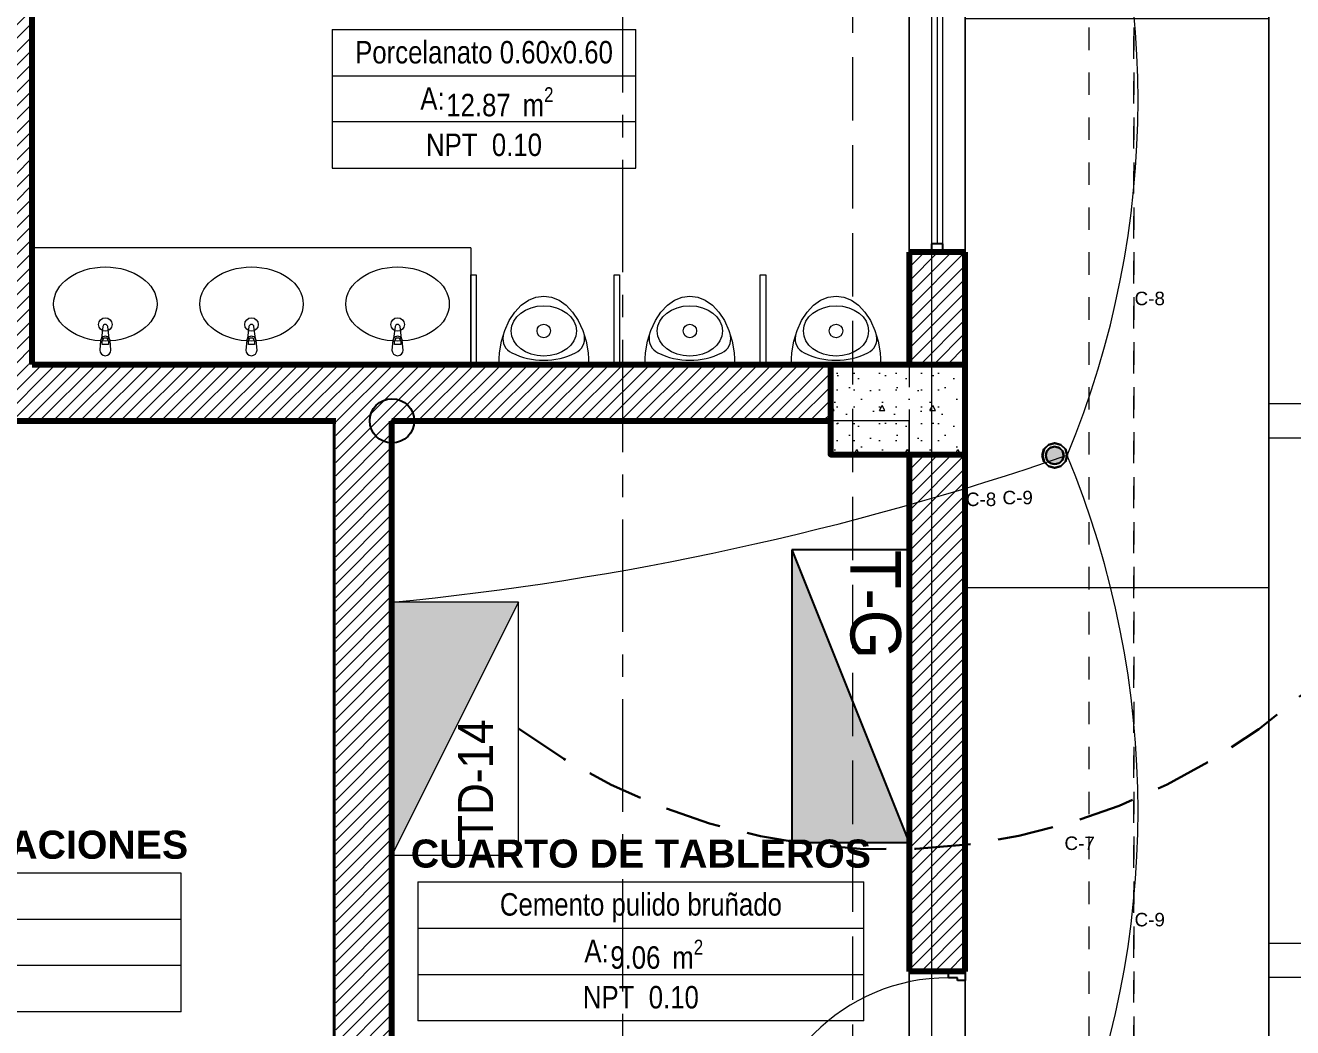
# Model space of a CAD drawing. Header units: inches. Extents: x 2704.1 to 2801.6, y 2415.6 to 2497.
# Drawn here: x 2760.24 to 2765.88, y 2434.14 to 2438.6 of the extents above; entities that cross this region are included whole.
import ezdxf
from ezdxf.lldxf.tags import DXFTag

# ---------------------------------------------------------------- set-up
doc = ezdxf.new("R2010")
doc.units = ezdxf.units.IN
doc.set_wipeout_variables(frame=1)
for name, pattern in [('CONTINUA', [0]), ('HIDDEN', [0.375, 0.25, -0.125]), ('Hidden Line', [0.391222, 0.282222, -0.109]), ('Punto & Raya', [0.65, 0.5, -0.075, 0, -0.075]), ('Rayas', [0.1, 0.05, -0.05]), ('super', [0.125, 0.075, -0.05]), ('Wipeout_Contour', [1, 0, -1])]:
    doc.linetypes.add(name, pattern=pattern)
for name, color, linetype, lineweight in [('.', 10, 'Continuous', 0), ('00 IE CKTO ILUMINACION', 3, 'Continuous', 50), ('00 IE TABLERO IE', 4, 'Continuous', 25), ('ALUMBRADO_PVC', 6, 'PVC1', 30), ('CTO. ALUMBRADO', 5, 'Continuous', 30), ('sub tablero de distribucion', 184, 'Continuous', 9), ('textos', 7, 'Continuous', 5)]:
    doc.layers.add(name, color=color, linetype=linetype, lineweight=lineweight)
for name, color, linetype in [('02 _ ARQ _ ALB _ Ejes Generales', 7, 'Continuous'), ('02 _ ARQ _ ZON _ Espacio.3D', 7, 'Continuous'), ('08 _ STR _ EXT _ 06 Columnas', 7, 'Continuous'), ('08 _ STR _ EXT _ 07 Losa Aligerada', 7, 'Continuous'), ('08 _ STR _ EXT _ 09 Vigas', 7, 'Continuous'), ('08 _ STR _ EXT _ 10 Vereda Exterior', 7, 'Continuous'), ('08 _ STR _ EXT _ Estacionamiento-Pavimento', 7, 'Continuous'), ('ESQUEMAS', 7, 'Continuous'), ('Estructura - 04 MURO', 7, 'Continuous'), ('Interior - Equipamiento', 7, 'Continuous'), ('Interior - Sanitarios', 7, 'Continuous'), ('Marcador - Secciones', 251, 'Continuous')]:
    doc.layers.add(name, color=color, linetype=linetype)
doc.layers.add('DLX_TERR_LUM', color=7, linetype='Continuous', true_color=0x92fcfc)
doc.styles.add('Estilo_Generado_8', font='arialbd.ttf')
doc.styles.add('Estilo_Generado_9', font='ARIALN.TTF')
doc.styles.get("Standard").update_dxf_attribs({"font": 'arial.ttf'})
doc.styles.add('SWISS', font='swisse.ttf')
doc.styles.add('{18b73a54-fa43-428c-adcb-c1c7bbdf2c84}', font='Simplex.shx')
tags = doc.linetypes.add('PVC1', pattern='A,1,-0.19772,["PVC",{18b73a54-fa43-428c-adcb-c1c7bbdf2c84},S=0.13,R=0,X=0,Y=-0.061851],-0.507647', length=1.705367).pattern_tags.tags
tags[6] = DXFTag(74, 10)
pattern_1 = [(45, (2712.85563, 2425.385773), (-0.030052038, 0.030052038), [])]

# ---------------------------------------------------------------- blocks, each defined once
blk = doc.blocks.new('luminaria exterior')
at = {"layer": '.'}
h = blk.add_hatch(dxfattribs=at)
h.set_pattern_fill('TRIANG', color=4, scale=0.005)
h.set_pattern_definition([(60, (0, 0), (-0.000937499998, 0.00162379763), [0.0009375, -0.0009375]), (120, (0, 0), (-0.001874999998, 1e-12), [0.0009375, -0.0009375]), (0, (-0.0004687, 0.0008119), (0.0009375, 0.00162379763), [0.0009375, -0.0009375])])
edge = h.paths.add_edge_path()
edge.add_arc((123.5526, 16.6566), 0.0381, 0, 360)
h = blk.add_hatch(dxfattribs=at)
h.set_pattern_fill('TRANS', color=4)
h.set_pattern_definition([(0, (0, 0), (0, 0.25), []), (0, (0, 0.125), (0, 0.25), [0.125, -0.125])])
h.paths.add_polyline_path([(123.5249, 16.6566, 1), (123.5802, 16.6566, 1)])
at = {"color": 3}
blk.add_circle((123.5526, 16.6566), 0.0395, dxfattribs=at)
at = {"layer": 'DLX_TERR_LUM', "color": 3}
for points in [[(123.5249, 16.7042, 0), (123.5048, 16.6841, 0)], [(123.5048, 16.6841, 0), (123.5249, 16.7042, 0)], [(123.5051, 16.6841, 0), (123.5252, 16.7042, 0)], [(123.5252, 16.7042, 0), (123.5051, 16.6841, 0)], [(123.5327, 16.6908, 0), (123.5182, 16.6763, 0)], [(123.5182, 16.6763, 0), (123.5327, 16.6908, 0)], [(123.5524, 16.7116, 0), (123.5249, 16.7042, 0)], [(123.5249, 16.7042, 0), (123.5524, 16.7116, 0)], [(123.5249, 16.7042, 0), (123.5252, 16.7042, 0)], [(123.5252, 16.7042, 0), (123.5249, 16.7042, 0)], [(123.5252, 16.7042, 0), (123.5527, 16.7116, 0)], [(123.5527, 16.7116, 0), (123.5252, 16.7042, 0)], [(123.5524, 16.6961, 0), (123.5327, 16.6908, 0)], [(123.5327, 16.6908, 0), (123.5524, 16.6961, 0)], [(123.5799, 16.7042, 0), (123.5524, 16.7116, 0)], [(123.5524, 16.7116, 0), (123.5799, 16.7042, 0)], [(123.5722, 16.6908, 0), (123.5524, 16.6961, 0)], [(123.5524, 16.6961, 0), (123.5722, 16.6908, 0)], [(123.5527, 16.7116, 0), (123.5802, 16.7042, 0)], [(123.5802, 16.7042, 0), (123.5527, 16.7116, 0)], [(123.5722, 16.6908, 0), (123.5866, 16.6763, 0)], [(123.6, 16.6841, 0), (123.5799, 16.7042, 0)], [(123.5799, 16.7042, 0), (123.6, 16.6841, 0)], [(123.5802, 16.7042, 0), (123.6004, 16.6841, 0)], [(123.6004, 16.6841, 0), (123.5802, 16.7042, 0)], [(123.5048, 16.6841, 0), (123.4974, 16.6566, 0)], [(123.4974, 16.6566, 0), (123.5048, 16.6841, 0)], [(123.4974, 16.6566, 0), (123.4977, 16.6566, 0)], [(123.4974, 16.6566, 0), (123.5048, 16.6291, 0)], [(123.4977, 16.6566, 0), (123.4974, 16.6566, 0)], [(123.5048, 16.6291, 0), (123.4974, 16.6566, 0)], [(123.4977, 16.6566, 0), (123.5051, 16.6841, 0)], [(123.5051, 16.6841, 0), (123.4977, 16.6566, 0)], [(123.5051, 16.6291, 0), (123.4977, 16.6566, 0)], [(123.4977, 16.6566, 0), (123.5051, 16.6291, 0)], [(123.5048, 16.6841, 0), (123.5051, 16.6841, 0)], [(123.5051, 16.6841, 0), (123.5048, 16.6841, 0)], [(123.5048, 16.6291, 0), (123.5249, 16.6089, 0)], [(123.5249, 16.6089, 0), (123.5048, 16.6291, 0)], [(123.5252, 16.6089, 0), (123.5051, 16.6291, 0)], [(123.5051, 16.6291, 0), (123.5252, 16.6089, 0)], [(123.5182, 16.6763, 0), (123.5129, 16.6566, 0)], [(123.5129, 16.6566, 0), (123.5182, 16.6763, 0)], [(123.5129, 16.6566, 0), (123.5182, 16.6368, 0)], [(123.5182, 16.6368, 0), (123.5129, 16.6566, 0)], [(123.5182, 16.6368, 0), (123.5327, 16.6224, 0)], [(123.5327, 16.6224, 0), (123.5182, 16.6368, 0)], [(123.5722, 16.6224, 0), (123.5866, 16.6368, 0)], [(123.5866, 16.6368, 0), (123.5722, 16.6224, 0)], [(123.5799, 16.6089, 0), (123.6, 16.6291, 0)], [(123.6, 16.6291, 0), (123.5799, 16.6089, 0)], [(123.6004, 16.6291, 0), (123.5802, 16.6089, 0)], [(123.5802, 16.6089, 0), (123.6004, 16.6291, 0)], [(123.5919, 16.6566, 0), (123.5866, 16.6763, 0)], [(123.5866, 16.6763, 0), (123.5919, 16.6566, 0)], [(123.5866, 16.6368, 0), (123.5919, 16.6566, 0)], [(123.5919, 16.6566, 0), (123.5866, 16.6368, 0)], [(123.6074, 16.6566, 0), (123.6, 16.6841, 0)], [(123.6, 16.6841, 0), (123.6074, 16.6566, 0)], [(123.6, 16.6291, 0), (123.6074, 16.6566, 0)], [(123.6074, 16.6566, 0), (123.6, 16.6291, 0)], [(123.6004, 16.6841, 0), (123.6077, 16.6566, 0)], [(123.6077, 16.6566, 0), (123.6004, 16.6841, 0)], [(123.6077, 16.6566, 0), (123.6004, 16.6291, 0)], [(123.6004, 16.6291, 0), (123.6077, 16.6566, 0)], [(123.6074, 16.6566, 0), (123.6077, 16.6566, 0)], [(123.6077, 16.6566, 0), (123.6074, 16.6566, 0)], [(123.5249, 16.6089, 0), (123.5524, 16.6016, 0)], [(123.5252, 16.6089, 0), (123.5249, 16.6089, 0)], [(123.5249, 16.6089, 0), (123.5252, 16.6089, 0)], [(123.5524, 16.6016, 0), (123.5249, 16.6089, 0)], [(123.5527, 16.6016, 0), (123.5252, 16.6089, 0)], [(123.5252, 16.6089, 0), (123.5527, 16.6016, 0)], [(123.5327, 16.6224, 0), (123.5524, 16.6171, 0)], [(123.5524, 16.6171, 0), (123.5327, 16.6224, 0)], [(123.5524, 16.6171, 0), (123.5722, 16.6224, 0)], [(123.5722, 16.6224, 0), (123.5524, 16.6171, 0)], [(123.5524, 16.6016, 0), (123.5799, 16.6089, 0)], [(123.5799, 16.6089, 0), (123.5524, 16.6016, 0)], [(123.5802, 16.6089, 0), (123.5527, 16.6016, 0)], [(123.5527, 16.6016, 0), (123.5802, 16.6089, 0)], [(123.5799, 16.6089, 0), (123.5802, 16.6089, 0)], [(123.5802, 16.6089, 0), (123.5799, 16.6089, 0)]]:
    blk.add_polyline3d(points, dxfattribs=at)
at = {"layer": 'DLX_TERR_LUM'}
for points in [[(123.5524, 16.7116, 0), (123.5527, 16.7116, 0)], [(123.5527, 16.7116, 0), (123.5524, 16.7116, 0)], [(123.5866, 16.6763, 0), (123.5722, 16.6908, 0)], [(123.5799, 16.7042, 0), (123.5802, 16.7042, 0)], [(123.5802, 16.7042, 0), (123.5799, 16.7042, 0)], [(123.5048, 16.6291, 0), (123.5051, 16.6291, 0)], [(123.5051, 16.6291, 0), (123.5048, 16.6291, 0)], [(123.6, 16.6841, 0), (123.6004, 16.6841, 0)], [(123.6004, 16.6841, 0), (123.6, 16.6841, 0)], [(123.6, 16.6291, 0), (123.6004, 16.6291, 0)], [(123.6004, 16.6291, 0), (123.6, 16.6291, 0)], [(123.5524, 16.6016, 0), (123.5527, 16.6016, 0)], [(123.5527, 16.6016, 0), (123.5524, 16.6016, 0)]]:
    blk.add_polyline3d(points, dxfattribs=at)
blk = doc.blocks.new('T5015')
at = {"layer": '00 IE TABLERO IE'}
for p, q in [((-0.25, -0.2), (0.25, 0)), ((-0.25, 0), (0.25, 0)), ((-0.25, 0), (-0.25, -0.2)), ((0.25, 0), (0.25, -0.2)), ((-0.25, -0.2), (0.25, -0.2))]:
    blk.add_line(p, q, dxfattribs=at)
blk.add_solid([(-0.25, -0.2), (0.25, 0), (0.25, -0.2)], dxfattribs=at)
blk = doc.blocks.new('TD')
blk.add_hatch(color=256).paths.add_polyline_path([(-0.65, 0.35), (-0.65, 0.05), (-0.05, 0.05)])
blk.add_line((-0.65, 0.35), (-0.05, 0.05))
blk.add_lwpolyline([(-0.65, 0.05), (-0.05, 0.05), (-0.05, 0.35), (-0.65, 0.35)], close=True)

msp = doc.modelspace()

# ---------------------------------------------------------------- hatches: boundary and pattern name
at = {"layer": '08 _ STR _ EXT _ 10 Vereda Exterior', "linetype": 'Continuous', "lineweight": 13}
h = msp.add_hatch(dxfattribs=at)
h.set_pattern_fill('RETÍCULA_100X100_0002', color=251, style=0, pattern_type=2)
h.set_pattern_definition([(360, (2716.613, 2443.6885), (0, 2.53199), []), (90, (2716.613, 2443.6885), (-3.6, 0), [])])
h.paths.add_polyline_path([(2715.0256, 2429.0071), (2717.1469, 2426.8858), (2722.1756, 2426.8858), (2722.1756, 2431.8858), (2753.3756, 2431.8858), (2753.3756, 2426.8858), (2765.7756, 2426.8858), (2765.7756, 2444.4717), (2764.4256, 2444.4717), (2764.4256, 2432.5858), (2721.9256, 2432.5858), (2721.9256, 2433.2358), (2719.3758, 2433.2358, -0.414214), (2719.1257, 2433.4858), (2719.1257, 2434.2358, -0.414213), (2719.3758, 2434.4858), (2721.9256, 2434.4858), (2721.9256, 2437.3858), (2719.3758, 2437.3858, -0.414214), (2719.1257, 2437.6358), (2719.1257, 2438.3858, -0.414213), (2719.3758, 2438.6358), (2721.9256, 2438.6358), (2721.9256, 2441.5358), (2719.3757, 2441.5358, -0.414214), (2719.1257, 2441.7858), (2719.1257, 2442.5358, -0.414213), (2719.3757, 2442.7858), (2721.6256, 2442.7858), (2721.6262, 2446.4357), (2715.0256, 2446.4357)])

# ---------------------------------------------------------------- linework, layer by layer
at = {"layer": '02 _ ARQ _ ZON _ Espacio.3D', "color": 252, "linetype": 'Continuous', "lineweight": 13}
for p, q in [((2761.6097, 2438.5774), (2761.6097, 2437.9598)), ((2761.6097, 2438.5774), (2762.96, 2438.5774)), ((2762.96, 2437.9598), (2762.96, 2438.5774)), ((2761.6097, 2438.3716), (2762.96, 2438.3716)), ((2762.96, 2438.1657), (2761.6097, 2438.1657)), ((2761.6097, 2437.9598), (2762.96, 2437.9598)), ((2760.9372, 2434.824), (2758.2846, 2434.824)), ((2760.9372, 2434.2063), (2760.9372, 2434.824)), ((2761.9906, 2434.7845), (2761.9906, 2434.1669)), ((2761.9906, 2434.7845), (2763.9747, 2434.7845)), ((2763.9747, 2434.1669), (2763.9747, 2434.7845)), ((2758.2846, 2434.6181), (2760.9372, 2434.6181)), ((2761.9906, 2434.5786), (2763.9747, 2434.5786)), ((2760.9372, 2434.4122), (2758.2846, 2434.4122)), ((2761.9906, 2434.3728), (2763.9747, 2434.3728)), ((2760.9372, 2434.2063), (2758.2846, 2434.2063)), ((2763.9747, 2434.1669), (2761.9906, 2434.1669))]:
    msp.add_line(p, q, dxfattribs=at)
at = {"layer": '02 _ ARQ _ ZON _ Espacio.3D', "color": 9, "linetype": 'Continuous', "lineweight": 5, "flags": 128}
for points in [[(2760.2756, 2440.3857), (2760.2756, 2437.0858), (2764.1756, 2437.0858), (2764.1756, 2440.3857)], [(2757.4256, 2432.8358), (2761.6256, 2432.8358), (2761.6256, 2436.8358), (2757.4256, 2436.8358)], [(2761.8756, 2436.8358), (2761.8756, 2432.8358), (2763.5256, 2432.8358), (2763.5256, 2433.0858), (2763.9256, 2433.0858), (2763.9256, 2433.4858), (2764.1756, 2433.4858), (2764.1756, 2436.8358)]]:
    msp.add_lwpolyline(points, close=True, dxfattribs=at)
at = {"layer": '08 _ STR _ EXT _ 07 Losa Aligerada', "color": 254, "linetype": 'Rayas', "lineweight": 18, "flags": 128}
msp.add_lwpolyline([(2721.0256, 2453.325), (2720.5256, 2453.325), (2720.5256, 2431.1858), (2738.0909, 2431.1858), (2738.0909, 2432.5858), (2743.2871, 2432.5858), (2743.2871, 2431.3863), (2749.9256, 2431.3863), (2749.9256, 2428.7611), (2757.4256, 2428.7611), (2757.4256, 2431.4358), (2765.1756, 2431.4358), (2765.1756, 2440.3857), (2764.4256, 2440.3857), (2764.4256, 2443.4858), (2764.4256, 2443.4858), (2764.4256, 2445.7358), (2759.5256, 2445.7358), (2759.5256, 2447.7358), (2759.5256, 2447.9858), (2759.5256, 2449.8858), (2759.5256, 2450.1358), (2759.5256, 2452.1358), (2764.4256, 2452.1358), (2764.4256, 2455.0858), (2764.4256, 2455.0858), (2764.4256, 2460.5863), (2765.3756, 2460.5863), (2765.3756, 2466.4858), (2751.8109, 2466.4858), (2751.8109, 2466.1859), (2746.9035, 2466.1859), (2746.9035, 2465.8859), (2736.2256, 2465.8859), (2736.2256, 2469.2593), (2729.1255, 2469.2593), (2729.1255, 2465.2858), (2723.9757, 2465.2858), (2723.9757, 2466.3358), (2720.8756, 2466.3358), (2720.8756, 2463.0857), (2721.9256, 2463.0857), (2721.9256, 2459.2858), (2721.0256, 2459.2858)], close=True, dxfattribs=at)
at = {"layer": '08 _ STR _ EXT _ 07 Losa Aligerada', "color": 254, "linetype": 'Continuous', "lineweight": 18, "flags": 128}
msp.add_lwpolyline([(2721.9256, 2432.5858), (2764.4256, 2432.5858), (2764.4256, 2465.2858), (2721.9256, 2465.2858)], dxfattribs=at)
at = {"layer": '08 _ STR _ EXT _ 09 Vigas', "color": 251, "linetype": 'Hidden Line', "lineweight": 13}
msp.add_line((2763.9256, 2433.0858), (2763.9256, 2442.2858), dxfattribs=at)
at = {"layer": '08 _ STR _ EXT _ 09 Vigas', "color": 251, "linetype": 'super', "lineweight": 13}
for p, q in [((2764.9756, 2440.3857), (2764.9756, 2431.6358)), ((2765.1756, 2440.3857), (2765.1756, 2431.4358))]:
    msp.add_line(p, q, dxfattribs=at)
at = {"layer": '08 _ STR _ EXT _ 10 Vereda Exterior', "color": 7, "linetype": 'Continuous', "lineweight": 18, "flags": 128}
msp.add_lwpolyline([(2722.1756, 2431.8858), (2753.3756, 2431.8858), (2753.3756, 2426.8858), (2765.7756, 2426.8858), (2765.7756, 2444.4717), (2764.4256, 2444.4717), (2764.4256, 2432.5858), (2721.9256, 2432.5858)], dxfattribs=at)
at = {"layer": '08 _ STR _ EXT _ Estacionamiento-Pavimento', "color": 7, "linetype": 'Continuous', "lineweight": 18, "flags": 128}
msp.add_lwpolyline([(2721.9256, 2466.2358), (2765.7756, 2466.2358), (2765.7756, 2426.8858), (2782.6256, 2426.8858), (2782.6256, 2472.1702), (2769.0756, 2472.323), (2769.0756, 2476.2358), (2721.9256, 2476.2358)], close=True, dxfattribs=at)
at = {"layer": 'ALUMBRADO_PVC', "linetype": 'PVC1', "lineweight": 15, "ltscale": 0.2}
for centre in [(2761.0758, 2438.2637), (2761.0755, 2435.1012)]:
    msp.add_arc(centre, 4.1183, 337.4154, 22.5732, dxfattribs=at)
at = {"layer": 'Estructura - 04 MURO', "color": 165, "linetype": 'Continuous', "lineweight": 15}
for p, q in [((2764.2756, 2439.367), (2764.2756, 2437.6233)), ((2764.3006, 2439.367), (2764.3006, 2437.6233)), ((2764.3256, 2437.6233), (2764.3256, 2439.367))]:
    msp.add_line(p, q, dxfattribs=at)
at = {"layer": 'Estructura - 04 MURO', "color": 165, "linetype": 'Continuous', "lineweight": 25}
for p, q in [((2764.3256, 2437.6233), (2764.2756, 2437.6233)), ((2764.4256, 2434.3458), (2764.3906, 2434.3458))]:
    msp.add_line(p, q, dxfattribs=at)
at = {"layer": 'Estructura - 04 MURO', "color": 7, "linetype": 'Continuous', "lineweight": 80}
msp.add_line((2761.6256, 2432.5858), (2761.6256, 2436.8358), dxfattribs=at)
at = {"layer": 'Interior - Equipamiento', "color": 175, "linetype": 'Continuous', "lineweight": 13, "flags": 128}
for points in [[(2770.7756, 2436.7608), (2770.7756, 2436.9108), (2765.7756, 2436.9108), (2765.7756, 2436.7608)], [(2770.7756, 2434.3608), (2770.7756, 2434.5108), (2765.7756, 2434.5108), (2765.7756, 2434.3608)]]:
    msp.add_lwpolyline(points, close=True, dxfattribs=at)
at = {"layer": 'Interior - Sanitarios', "color": 205, "linetype": 'Continuous', "lineweight": 13}
for p, q in [((2762.2256, 2437.6057), (2760.2756, 2437.6057)), ((2760.2756, 2437.6057), (2760.2756, 2437.0858)), ((2762.2256, 2437.6057), (2762.2256, 2437.0858)), ((2760.587, 2437.1756), (2760.587, 2437.1905)), ((2760.6142, 2437.1756), (2760.587, 2437.1756)), ((2760.6142, 2437.1905), (2760.6142, 2437.1756)), ((2761.237, 2437.1756), (2761.237, 2437.1905)), ((2761.2642, 2437.1756), (2761.237, 2437.1756)), ((2761.2642, 2437.1905), (2761.2642, 2437.1756)), ((2761.887, 2437.1756), (2761.887, 2437.1905)), ((2761.9142, 2437.1756), (2761.887, 2437.1756)), ((2761.9142, 2437.1905), (2761.9142, 2437.1756)), ((2762.2256, 2437.0858), (2760.2756, 2437.0858))]:
    msp.add_line(p, q, dxfattribs=at)
at = {"layer": 'Interior - Sanitarios', "color": 205, "linetype": 'Continuous', "lineweight": 13, "flags": 128}
for points in [[(2762.2506, 2437.0858), (2762.2256, 2437.0858), (2762.2256, 2437.4858), (2762.2506, 2437.4858)], [(2762.8881, 2437.0858), (2762.8631, 2437.0858), (2762.8631, 2437.4858), (2762.8881, 2437.4858)], [(2763.5381, 2437.0858), (2763.5131, 2437.0858), (2763.5131, 2437.4858), (2763.5381, 2437.4858)]]:
    msp.add_lwpolyline(points, close=True, dxfattribs=at)
for points in [[(2762.7506, 2437.0858), (2762.3506, 2437.0858), (2762.3537, 2437.1387), (2762.3627, 2437.1901), (2762.3774, 2437.2383), (2762.3974, 2437.2818), (2762.4221, 2437.3194), (2762.4506, 2437.3499), (2762.4822, 2437.3724), (2762.5159, 2437.3861), (2762.5506, 2437.3908), (2762.5854, 2437.3861), (2762.619, 2437.3724), (2762.6506, 2437.3499), (2762.6792, 2437.3194), (2762.7038, 2437.2818), (2762.7238, 2437.2383), (2762.7386, 2437.1901), (2762.7476, 2437.1387), (2762.7506, 2437.0858)], [(2763.4006, 2437.0858), (2763.0006, 2437.0858), (2763.0037, 2437.1387), (2763.0127, 2437.1901), (2763.0274, 2437.2383), (2763.0474, 2437.2818), (2763.0721, 2437.3194), (2763.1006, 2437.3499), (2763.1322, 2437.3724), (2763.1659, 2437.3861), (2763.2006, 2437.3908), (2763.2354, 2437.3861), (2763.269, 2437.3724), (2763.3006, 2437.3499), (2763.3292, 2437.3194), (2763.3538, 2437.2818), (2763.3738, 2437.2383), (2763.3886, 2437.1901), (2763.3976, 2437.1387), (2763.4006, 2437.0858)], [(2764.0506, 2437.0858), (2763.6506, 2437.0858), (2763.6537, 2437.1387), (2763.6627, 2437.1901), (2763.6774, 2437.2383), (2763.6974, 2437.2818), (2763.7221, 2437.3194), (2763.7506, 2437.3499), (2763.7822, 2437.3724), (2763.8159, 2437.3861), (2763.8506, 2437.3908), (2763.8854, 2437.3861), (2763.919, 2437.3724), (2763.9506, 2437.3499), (2763.9792, 2437.3194), (2764.0038, 2437.2818), (2764.0238, 2437.2383), (2764.0386, 2437.1901), (2764.0476, 2437.1387), (2764.0506, 2437.0858)]]:
    msp.add_lwpolyline(points, dxfattribs=at)
for points in [[(2760.6256, 2437.1507), (2760.6216, 2437.1927, 0.12102), (2760.6183, 2437.2022), (2760.6117, 2437.2551, 0.882566), (2760.5895, 2437.2551), (2760.5829, 2437.2022, 0.12102), (2760.5796, 2437.1927), (2760.5756, 2437.1507, 1)], [(2761.2756, 2437.1507), (2761.2716, 2437.1927, 0.12102), (2761.2683, 2437.2022), (2761.2617, 2437.2551, 0.882566), (2761.2395, 2437.2551), (2761.2329, 2437.2022, 0.12102), (2761.2296, 2437.1927), (2761.2256, 2437.1507, 1)], [(2761.9256, 2437.1507), (2761.9216, 2437.1927, 0.12102), (2761.9183, 2437.2022), (2761.9117, 2437.2551, 0.882566), (2761.8895, 2437.2551), (2761.8829, 2437.2022, 0.12102), (2761.8796, 2437.1927), (2761.8756, 2437.1507, 1)]]:
    msp.add_lwpolyline(points, format="xyb", close=True, dxfattribs=at)
at = {"layer": 'Interior - Sanitarios', "color": 205, "linetype": 'Continuous', "lineweight": 13}
for centre in [(2760.6006, 2437.2646), (2761.2506, 2437.2646), (2761.9006, 2437.2646), (2762.5506, 2437.2358), (2763.2006, 2437.2358), (2763.8506, 2437.2358)]:
    msp.add_circle(centre, 0.03, dxfattribs=at)
at = {"layer": 'Interior - Sanitarios', "color": 175, "linetype": 'Continuous', "lineweight": 13}
for centre, radius, start, end in [((2760.6006, 2437.1908), 0.0211, 32.771, 147.229), ((2760.6006, 2437.1905), 0.0136, 0, 180), ((2761.2506, 2437.1908), 0.0211, 32.771, 147.229), ((2761.2506, 2437.1905), 0.0136, 0, 180), ((2761.9006, 2437.1908), 0.0211, 32.771, 147.229), ((2761.9006, 2437.1905), 0.0136, 0, 180), ((2762.4388, 2437.201), 0.07, 169.1855, 244.5474), ((2762.6624, 2437.201), 0.07, 295.4526, 10.8145), ((2763.0888, 2437.201), 0.07, 169.1855, 244.5474), ((2763.3124, 2437.201), 0.07, 295.4526, 10.8145), ((2763.7388, 2437.201), 0.07, 169.1855, 244.5474), ((2763.9624, 2437.201), 0.07, 295.4526, 10.8145), ((2762.5506, 2437.4359), 0.3301, 244.5474, 295.4526), ((2763.2006, 2437.4359), 0.3301, 244.5474, 295.4526), ((2763.8506, 2437.4359), 0.3301, 244.5474, 295.4526)]:
    msp.add_arc(centre, radius, start, end, dxfattribs=at)
at = {"layer": 'Interior - Sanitarios', "color": 205, "linetype": 'Continuous', "lineweight": 13}
for centre, major_axis, ratio in [((2760.6006, 2437.3557), (0.23, 0), 0.717391), ((2761.2506, 2437.3557), (0.23, 0), 0.717391), ((2761.9006, 2437.3557), (0.23, 0), 0.717391), ((2762.5506, 2437.2358), (0.145, 0), 0.772414), ((2763.2006, 2437.2358), (0.145, 0), 0.772414), ((2763.8506, 2437.2358), (0.145, 0), 0.772414)]:
    msp.add_ellipse(centre, major_axis=major_axis, ratio=ratio, dxfattribs=at)

# ---------------------------------------------------------------- block references
msp.add_blockref('luminaria exterior', (2641.2706, 2420.0254))
msp.add_blockref('luminaria exterior', (2641.2706, 2420.0254))

# ---------------------------------------------------------------- texts
at = {"layer": '00 IE CKTO ILUMINACION', "color": 3, "linetype": 'CONTINUA', "lineweight": 15}
for s, p in [('C-8', (2765.1783, 2437.3504)), ('C-9', (2764.5909, 2436.4645)), ('C-7', (2764.8666, 2434.9264)), ('C-9', (2765.1783, 2434.5866))]:
    msp.add_text(s, height=0.06, dxfattribs=at).set_placement(p)
at = {"layer": '02 _ ARQ _ ZON _ Espacio.3D', "color": 252, "lineweight": 25, "attachment_point": 2}
for s, insert, char_height, style in [('\\A1;{\\pqc;\\pt0;\\fArial Narrow|b0|i0|c0|p34;Porcelanato 0.60x0.60}', (2762.2849, 2438.526), 0.1, 'Estilo_Generado_9'), ('\\A1;{\\pqc;\\pt0;\\fArial Narrow|b0|i0|c0|p34;A: }', (2762.0557, 2438.3197), 0.1, 'Estilo_Generado_9'), ('\\A1;{\\pqc;\\pt0,0.3;\\fArial Narrow|b0|i0|c0|p34;12.87\\fArial Narrow|b0|i0|c0|p34;\\A1{\\H.66x;\\S^  ;}\\fArial Narrow|b0|i0|c0|p34; m\\fArial Narrow|b0|i0|c0|p34;\\A1{\\H.66x;\\S2^  ;}}', (2762.3555, 2438.3201), 0.1, 'Estilo_Generado_9'), ('\\A1;{\\pqc;\\pt0;\\fArial Narrow|b0|i0|c0|p34;NPT  0.10}', (2762.2849, 2438.1142), 0.1, 'Estilo_Generado_9'), ('\\A1;{\\pqc;\\pt0;\\fArial|b1|i0|c0|p34;CUARTO DE COMUNICACIONES}', (2759.6109, 2435.0124), 0.125, 'Estilo_Generado_8'), ('\\A1;{\\pqc;\\pt0;\\fArial|b1|i0|c0|p34;CUARTO DE TABLEROS}', (2762.9826, 2434.973), 0.125, 'Estilo_Generado_8'), ('\\A1;{\\pqc;\\pt0;\\fArial Narrow|b0|i0|c0|p34;Cemento pulido bruñado}', (2762.9826, 2434.7344), 0.1, 'Estilo_Generado_9'), ('\\A1;{\\pqc;\\pt0;\\fArial Narrow|b0|i0|c0|p34;A: }', (2762.7855, 2434.5268), 0.1, 'Estilo_Generado_9'), ('\\A1;{\\pqc;\\pt0,0.3;\\fArial Narrow|b0|i0|c0|p34;9.06\\fArial Narrow|b0|i0|c0|p34;\\A1{\\H.66x;\\S^  ;}\\fArial Narrow|b0|i0|c0|p34; m\\fArial Narrow|b0|i0|c0|p34;\\A1{\\H.66x;\\S2^  ;}}', (2763.0532, 2434.5272), 0.1, 'Estilo_Generado_9'), ('\\A1;{\\pqc;\\pt0;\\fArial Narrow|b0|i0|c0|p34;NPT  0.10}', (2762.9826, 2434.3213), 0.1, 'Estilo_Generado_9')]:
    msp.add_mtext(s, dxfattribs=dict(at, insert=insert, char_height=char_height, style=style))
at = {"layer": 'textos', "style": 'SWISS', "width": 0.9}
for s, height, rotation, p in [('T-G', 0.22426, 270, (2763.9149, 2436.2613)), ('TD-14', 0.156, 90, (2762.3252, 2434.9624))]:
    msp.add_text(s, height=height, rotation=rotation, dxfattribs=at).set_placement(p)

# ---------------------------------------------------------------- next in the draw order: wipeouts: each hides what was drawn before it
at = {"color": 254, "linetype": 'Wipeout_Contour', "lineweight": 0, "ltscale": 197.09333}
msp.add_wipeout([(2760.1256, 2440.773), (2760.1256, 2437.0858), (2760.2756, 2437.0858), (2760.2756, 2440.773)], dxfattribs=at).dxf.layer = 'Estructura - 04 MURO'
at = {"color": 254, "linetype": 'Wipeout_Contour', "lineweight": 0, "ltscale": 421.317238}
msp.add_wipeout([(2764.1756, 2437.0858), (2764.4256, 2437.0858), (2764.4256, 2436.6858), (2764.1756, 2436.6858), (2764.1756, 2434.3858), (2764.4256, 2434.3858), (2764.4256, 2437.5858), (2764.1756, 2437.5858)], dxfattribs=at).dxf.layer = 'Estructura - 04 MURO'
at = {"color": 254, "linetype": 'Wipeout_Contour', "lineweight": 0, "ltscale": 199.348295}
msp.add_wipeout([(2761.8756, 2432.8358), (2761.8756, 2436.8358), (2761.6256, 2436.8358), (2761.6256, 2432.8358)], dxfattribs=at).dxf.layer = 'Estructura - 04 MURO'

# ---------------------------------------------------------------- next in the draw order: hatches: boundary and pattern name
at = {"layer": 'Estructura - 04 MURO', "linetype": 'Continuous', "lineweight": 5}
h = msp.add_hatch(dxfattribs=at)
h.set_pattern_fill('LADRILLO_COMÚN_0002', color=252, style=0, pattern_type=2)
h.set_pattern_definition(pattern_1)
h.paths.add_polyline_path([(2760.1256, 2440.773), (2760.1256, 2437.0858), (2760.2756, 2437.0858), (2760.2756, 2440.773)])
h = msp.add_hatch(dxfattribs=at)
h.set_pattern_fill('LADRILLO_COMÚN_0002', color=252, style=0, pattern_type=2)
h.set_pattern_definition(pattern_1)
h.paths.add_polyline_path([(2764.1756, 2437.0858), (2764.4256, 2437.0858), (2764.4256, 2436.6858), (2764.1756, 2436.6858), (2764.1756, 2434.3858), (2764.4256, 2434.3858), (2764.4256, 2437.5858), (2764.1756, 2437.5858)])
h = msp.add_hatch(dxfattribs=at)
h.set_pattern_fill('LADRILLO_COMÚN_0002', color=252, style=0, pattern_type=2)
h.set_pattern_definition(pattern_1)
h.paths.add_polyline_path([(2761.8756, 2432.8358), (2761.8756, 2436.8358), (2761.6256, 2436.8358), (2761.6256, 2432.8358)])

# ---------------------------------------------------------------- next in the draw order: linework, layer by layer
at = {"layer": '02 _ ARQ _ ALB _ Ejes Generales', "color": 251, "linetype": 'Punto & Raya', "lineweight": 13}
msp.add_line((2764.1756, 2471.2858), (2764.1756, 2427.4358), dxfattribs=at)
at = {"layer": '08 _ STR _ EXT _ 09 Vigas', "color": 251, "linetype": 'Hidden Line', "lineweight": 13}
msp.add_line((2764.4256, 2432.5858), (2764.4256, 2446.0858), dxfattribs=at)
at = {"layer": 'ALUMBRADO_PVC', "linetype": 'PVC1', "lineweight": 15, "ltscale": 0.2}
msp.add_arc((2760.6159, 2449.0409), 13.0727, 275.52977, 289.02898, dxfattribs=at)
at = {"layer": 'CTO. ALUMBRADO', "linetype": 'HIDDEN'}
msp.add_arc((2764.0861, 2437.7216), 2.7931, 233.8462, 311.0446, dxfattribs=at)
at = {"layer": 'Estructura - 04 MURO', "color": 165, "linetype": 'Continuous', "lineweight": 15}
for p, q in [((2764.1756, 2440.3857), (2764.1756, 2437.5858)), ((2764.4256, 2440.3857), (2764.4256, 2437.5858))]:
    msp.add_line(p, q, dxfattribs=at)
at = {"layer": 'Estructura - 04 MURO', "color": 165, "linetype": 'Continuous', "lineweight": 25}
for p, q in [((2764.2756, 2437.6233), (2764.2756, 2437.5858)), ((2764.3256, 2437.5858), (2764.3256, 2437.6233)), ((2764.3506, 2434.3578), (2764.3506, 2434.3858)), ((2764.3506, 2434.3858), (2764.4256, 2434.3858)), ((2764.4256, 2434.3858), (2764.4256, 2434.3458)), ((2764.3906, 2434.3578), (2764.3506, 2434.3578)), ((2764.3906, 2434.3458), (2764.3906, 2434.3578))]:
    msp.add_line(p, q, dxfattribs=at)
at = {"layer": 'Estructura - 04 MURO', "color": 7, "linetype": 'Continuous', "lineweight": 80}
for p, q in [((2764.4256, 2437.5858), (2764.1756, 2437.5858)), ((2764.4256, 2434.3858), (2764.1756, 2434.3858))]:
    msp.add_line(p, q, dxfattribs=at)
at = {"layer": 'Estructura - 04 MURO', "color": 7, "linetype": 'Continuous', "lineweight": 80, "flags": 128}
for points in [[(2760.2756, 2437.0858), (2760.2756, 2440.3857)], [(2764.1756, 2437.5858), (2764.1756, 2437.0858)], [(2764.4256, 2434.3858), (2764.4256, 2437.5858)], [(2761.8756, 2432.8358), (2761.8756, 2436.8358)], [(2764.1756, 2436.6858), (2764.1756, 2434.3858)]]:
    msp.add_lwpolyline(points, dxfattribs=at)
at = {"layer": 'Estructura - 04 MURO', "color": 175, "linetype": 'Continuous', "lineweight": 15}
msp.add_arc((2764.3506, 2433.5138), 0.844, 90, 180, dxfattribs=at)

# ---------------------------------------------------------------- next in the draw order: block references
at = {"xscale": 2.607411620617631, "yscale": 2.607411620617631, "zscale": 2.607411620617631, "rotation": 270}
msp.add_blockref('T5015', (2764.1756, 2435.6108), dxfattribs=at)
at = {"layer": 'sub tablero de distribucion', "linetype": 'Continuous', "lineweight": 0, "xscale": 1.875816488894348, "yscale": 1.875816488894348, "zscale": 1.875816488894348, "rotation": 270}
msp.add_blockref('TD', (2761.7818, 2434.8098), dxfattribs=at)

# ---------------------------------------------------------------- next in the draw order: texts
at = {"layer": '00 IE CKTO ILUMINACION', "color": 3, "linetype": 'CONTINUA', "lineweight": 15}
msp.add_text('C-8', height=0.06, dxfattribs=at).set_placement((2764.4283, 2436.4567))

# ---------------------------------------------------------------- next in the draw order: wipeouts: each hides what was drawn before it
at = {"color": 254, "linetype": 'Wipeout_Contour', "lineweight": 0, "ltscale": 201.861553}
msp.add_wipeout([(2763.8256, 2437.0858), (2760.1256, 2437.0858), (2760.1256, 2436.8358), (2763.8256, 2436.8358)], dxfattribs=at).dxf.layer = 'Estructura - 04 MURO'

# ---------------------------------------------------------------- next in the draw order: hatches: boundary and pattern name
at = {"layer": '08 _ STR _ EXT _ 06 Columnas', "linetype": 'Continuous', "lineweight": 9}
h = msp.add_hatch(dxfattribs=at)
h.set_pattern_fill('HORMIGÓN_EN_MASA_0002', style=0, pattern_type=2)
h.set_pattern_definition([(0, (2712.85563, 2425.38577), (0, 0.3897114), [0.024375, -0.200625]), (0, (2712.96813, 2425.58063), (0, 0.3897114), [0.024375, -0.200625]), (60, (2712.85563, 2425.38577), (-0.3375, 0.1948557), [0.024375, -0.200625]), (60, (2713.08063, 2425.38577), (-0.3375, 0.1948557), [0.024375, -0.200625]), (120, (2712.88, 2425.38577), (0.3375, 0.1948557), [0.024375, -0.200625]), (120, (2713.105, 2425.38577), (0.3375, 0.1948557), [0.024375, -0.200625]), (0, (2712.85563, 2425.42327), (0, 0.075), [0, -0.075, 0, -0.1125]), (45, (2712.89313, 2425.42327), (-0.05303301, 0.05303301), [0, -0.05625, 0, -0.09375])])
h.paths.add_polyline_path([(2764.4256, 2436.6858), (2764.4256, 2437.0858), (2763.8256, 2437.0858), (2763.8256, 2436.6858)])
at = {"layer": 'Estructura - 04 MURO', "linetype": 'Continuous', "lineweight": 5}
h = msp.add_hatch(dxfattribs=at)
h.set_pattern_fill('LADRILLO_COMÚN_0002', color=252, style=0, pattern_type=2)
h.set_pattern_definition(pattern_1)
h.paths.add_polyline_path([(2763.8256, 2437.0858), (2760.1256, 2437.0858), (2760.1256, 2436.8358), (2763.8256, 2436.8358)])

# ---------------------------------------------------------------- next in the draw order: linework, layer by layer
msp.add_circle((2761.8756, 2436.8358), 0.0987)
at = {"layer": '08 _ STR _ EXT _ 06 Columnas', "color": 7, "linetype": 'Continuous', "lineweight": 80, "flags": 128}
msp.add_lwpolyline([(2764.4256, 2436.6858), (2764.4256, 2437.0858), (2763.8256, 2437.0858), (2763.8256, 2436.6858)], close=True, dxfattribs=at)
at = {"layer": 'ESQUEMAS', "color": 7, "linetype": 'Continuous', "lineweight": 13, "flags": 128}
msp.add_lwpolyline([(2764.2756, 2432.7358), (2722.0756, 2432.7358), (2722.0756, 2433.5358), (2719.3758, 2433.5358), (2719.3758, 2434.2858), (2722.0756, 2434.2858), (2722.0756, 2437.6608), (2719.3757, 2437.6608), (2719.3757, 2438.4108), (2722.0756, 2438.4108), (2722.0756, 2441.7858), (2719.3757, 2441.7858), (2719.3757, 2442.5358), (2722.0756, 2442.5358), (2722.0756, 2456.3389), (2721.1056, 2456.3389), (2721.1056, 2459.2058), (2722.0756, 2459.2058), (2722.0756, 2465.1358), (2764.2756, 2465.1358), (2764.2756, 2443.3358), (2765.6256, 2443.3358), (2765.6256, 2440.5357), (2764.2756, 2440.5357)], close=True, dxfattribs=at)
at = {"layer": 'Estructura - 04 MURO', "color": 7, "linetype": 'Continuous', "lineweight": 80, "flags": 128}
for points in [[(2763.8256, 2437.0858), (2760.2756, 2437.0858)], [(2758.1256, 2436.8358), (2761.6256, 2436.8358)], [(2761.8756, 2436.8358), (2763.8256, 2436.8358)]]:
    msp.add_lwpolyline(points, dxfattribs=at)
at = {"layer": 'Marcador - Secciones', "color": 251, "linetype": 'Punto & Raya', "lineweight": 13}
msp.add_line((2762.901, 2471.5968), (2762.901, 2426.333), dxfattribs=at)

doc.saveas('drawing.dxf')
